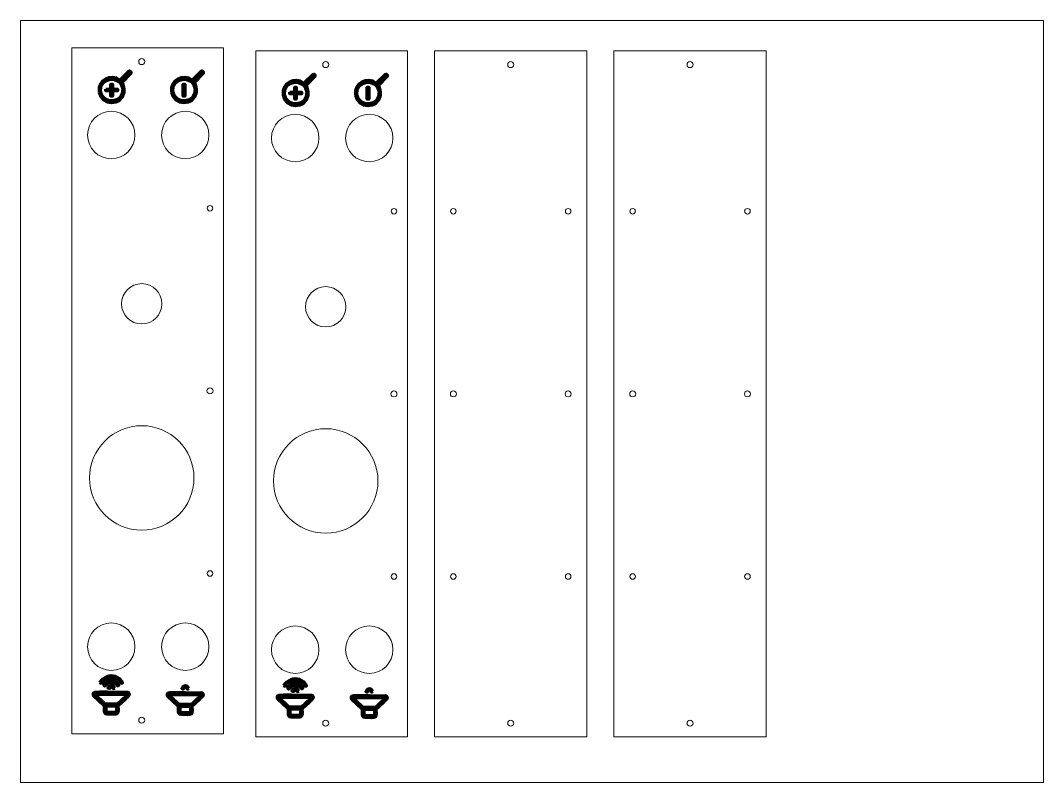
# Model space of a CAD drawing. Header units: inches. Extents: x 1.6 to 25.1, y -1.2 to 16.2.
import ezdxf

# ---------------------------------------------------------------- set-up
doc = ezdxf.new("R2010")
doc.units = ezdxf.units.IN
doc.header["$MEASUREMENT"] = 0
for name, color, linetype, lineweight in [('CUT', 7, 'Continuous', 0), ('ETCH', 7, 'Continuous', 0), ('SKIP', 7, 'Continuous', 0)]:
    doc.layers.add(name, color=color, linetype=linetype, lineweight=lineweight)

# ---------------------------------------------------------------- blocks, each defined once
blk = doc.blocks.new('Block_0')
at = {"layer": 'CUT', "color": 1, "lineweight": 9, "true_color": 0xff0000}
for p, q in [((2.763, -0.131), (2.763, 15.619)), ((6.25, 15.619), (2.763, 15.619)), ((6.25, -0.131), (6.25, 15.619)), ((2.763, -0.131), (6.25, -0.131))]:
    blk.add_line(p, q, dxfattribs=at)
for centre, radius in [((4.369, 15.306), 0.069), ((3.669, 13.619), 0.545), ((5.369, 13.619), 0.545), ((5.937, 11.938), 0.064), ((4.369, 9.744), 0.463), ((5.937, 7.744), 0.069), ((4.369, 5.744), 1.2), ((5.937, 3.55), 0.064), ((3.669, 1.869), 0.545), ((5.369, 1.869), 0.545), ((4.369, 0.182), 0.069)]:
    blk.add_circle(centre, radius, dxfattribs=at)
blk = doc.blocks.new('Block_1')
at = {"layer": 'CUT', "color": 1, "lineweight": 9, "true_color": 0xff0000}
for p, q in [((6.989, -0.2), (6.989, 15.55)), ((10.476, 15.55), (6.989, 15.55)), ((10.476, -0.2), (10.476, 15.55)), ((6.989, -0.2), (10.476, -0.2))]:
    blk.add_line(p, q, dxfattribs=at)
for centre, radius in [((8.595, 15.237), 0.069), ((7.895, 13.55), 0.545), ((9.595, 13.55), 0.545), ((10.163, 11.869), 0.064), ((8.595, 9.675), 0.463), ((10.163, 7.675), 0.069), ((8.595, 5.675), 1.2), ((10.163, 3.481), 0.064), ((7.895, 1.8), 0.545), ((9.595, 1.8), 0.545), ((8.595, 0.113), 0.069)]:
    blk.add_circle(centre, radius, dxfattribs=at)
blk = doc.blocks.new('Block_2')
at = {"layer": 'CUT', "color": 1, "lineweight": 9, "true_color": 0xff0000}
for p, q in [((14.595, 15.55), (11.095, 15.55)), ((11.095, 15.55), (11.095, -0.2)), ((14.595, -0.2), (14.595, 15.55)), ((14.595, -0.2), (11.095, -0.2))]:
    blk.add_line(p, q, dxfattribs=at)
for centre, radius in [((12.845, 15.237), 0.069), ((11.527, 11.869), 0.064), ((14.163, 11.869), 0.064), ((11.527, 7.675), 0.069), ((14.163, 7.675), 0.069), ((11.527, 3.481), 0.064), ((14.163, 3.481), 0.064), ((12.845, 0.113), 0.069)]:
    blk.add_circle(centre, radius, dxfattribs=at)
blk = doc.blocks.new('Block_3')
at = {"layer": 'CUT', "color": 1, "lineweight": 9, "true_color": 0xff0000}
for p, q in [((18.714, 15.55), (15.214, 15.55)), ((15.214, 15.55), (15.214, -0.2)), ((18.714, -0.2), (18.714, 15.55)), ((18.714, -0.2), (15.214, -0.2))]:
    blk.add_line(p, q, dxfattribs=at)
for centre, radius in [((16.964, 15.237), 0.069), ((15.646, 11.869), 0.064), ((18.282, 11.869), 0.064), ((15.646, 7.675), 0.069), ((18.282, 7.675), 0.069), ((15.646, 3.481), 0.064), ((18.282, 3.481), 0.064), ((16.964, 0.113), 0.069)]:
    blk.add_circle(centre, radius, dxfattribs=at)
blk = doc.blocks.new('Block_5')
at = {"layer": 'ETCH', "color": 5, "lineweight": 140, "true_color": 0x0000ff}
blk.add_lwpolyline([(3.541, 14.669), (3.661, 14.669), (3.661, 14.788), (3.695, 14.788), (3.695, 14.669), (3.814, 14.669), (3.814, 14.634), (3.695, 14.634), (3.695, 14.515), (3.661, 14.515), (3.661, 14.634), (3.541, 14.634)], close=True, dxfattribs=at)
at = {"layer": 'ETCH', "color": 5, "lineweight": 158, "true_color": 0x0000ff}
for points, knots in [([(3.391, 14.607), (3.354, 14.875), (3.658, 15.041), (3.868, 14.874), (3.868, 14.874), (4.078, 15.082), (4.078, 15.082), (4.103, 15.095), (4.144, 15.055), (4.121, 15.03), (4.121, 15.03), (3.917, 14.824), (3.917, 14.824), (3.954, 14.747), (3.977, 14.688), (3.963, 14.6), (3.913, 14.284), (3.434, 14.287), (3.391, 14.607)], [0, 0, 0, 0, 1, 1, 1, 2, 2, 2, 3, 3, 3, 4, 4, 4, 5, 5, 5, 6, 6, 6, 6]), ([(3.425, 14.615), (3.467, 14.293), (3.967, 14.345), (3.932, 14.68), (3.898, 15.012), (3.379, 14.961), (3.425, 14.615)], [0, 0, 0, 0, 1, 1, 1, 2, 2, 2, 2])]:
    blk.add_open_spline(points, degree=3, knots=knots, dxfattribs=at)
at = {"layer": 'ETCH', "color": 5, "lineweight": 35, "true_color": 0x0000ff}
for points, knots in [([(3.425, 14.615), (3.379, 14.961), (3.898, 15.012), (3.932, 14.68), (3.967, 14.345), (3.467, 14.293), (3.425, 14.615)], [0, 0, 0, 0, 1, 1, 1, 2, 2, 2, 2]), ([(3.541, 14.669), (3.541, 14.669), (3.541, 14.634), (3.541, 14.634), (3.541, 14.634), (3.661, 14.634), (3.661, 14.634), (3.661, 14.634), (3.661, 14.515), (3.661, 14.515), (3.661, 14.515), (3.695, 14.515), (3.695, 14.515), (3.695, 14.515), (3.695, 14.634), (3.695, 14.634), (3.695, 14.634), (3.814, 14.634), (3.814, 14.634), (3.814, 14.634), (3.814, 14.669), (3.814, 14.669), (3.814, 14.669), (3.695, 14.669), (3.695, 14.669), (3.695, 14.669), (3.695, 14.788), (3.695, 14.788), (3.695, 14.788), (3.661, 14.788), (3.661, 14.788), (3.661, 14.788), (3.661, 14.669), (3.661, 14.669), (3.661, 14.669), (3.541, 14.669), (3.541, 14.669)], [0, 0, 0, 0, 1, 1, 1, 2, 2, 2, 3, 3, 3, 4, 4, 4, 5, 5, 5, 6, 6, 6, 7, 7, 7, 8, 8, 8, 9, 9, 9, 10, 10, 10, 11, 11, 11, 12, 12, 12, 12])]:
    blk.add_open_spline(points, degree=3, knots=knots, dxfattribs=at)
blk = doc.blocks.new('Block_6')
at = {"layer": 'ETCH', "color": 5, "lineweight": 106, "true_color": 0x0000ff}
for points, knots in [([(4.964, 0.796), (4.974, 0.806), (4.997, 0.806), (5.011, 0.808), (5.242, 0.827), (5.501, 0.792), (5.735, 0.807), (5.766, 0.808), (5.789, 0.79), (5.785, 0.758), (5.781, 0.724), (5.574, 0.555), (5.536, 0.518), (5.514, 0.451), (5.572, 0.33), (5.473, 0.318), (5.436, 0.314), (5.252, 0.314), (5.229, 0.328), (5.183, 0.357), (5.219, 0.47), (5.201, 0.518), (5.201, 0.518), (4.961, 0.739), (4.961, 0.739), (4.947, 0.752), (4.952, 0.784), (4.964, 0.796)], [0, 0, 0, 0, 1, 1, 1, 2, 2, 2, 3, 3, 3, 4, 4, 4, 5, 5, 5, 6, 6, 6, 7, 7, 7, 8, 8, 8, 9, 9, 9, 9]), ([(4.989, 0.771), (4.984, 0.754), (4.995, 0.754), (5.004, 0.746), (5.078, 0.678), (5.152, 0.611), (5.224, 0.54), (5.224, 0.54), (5.519, 0.544), (5.519, 0.544), (5.588, 0.614), (5.661, 0.679), (5.734, 0.746), (5.742, 0.754), (5.753, 0.754), (5.749, 0.771), (5.749, 0.771), (4.989, 0.771), (4.989, 0.771)], [0, 0, 0, 0, 1, 1, 1, 2, 2, 2, 3, 3, 3, 4, 4, 4, 5, 5, 5, 6, 6, 6, 6]), ([(4.989, 0.771), (4.989, 0.771), (5.749, 0.771), (5.749, 0.771), (5.753, 0.754), (5.742, 0.754), (5.734, 0.746), (5.661, 0.679), (5.588, 0.614), (5.519, 0.544), (5.519, 0.544), (5.224, 0.54), (5.224, 0.54), (5.152, 0.611), (5.078, 0.678), (5.004, 0.746), (4.995, 0.754), (4.984, 0.754), (4.989, 0.771)], [0, 0, 0, 0, 1, 1, 1, 2, 2, 2, 3, 3, 3, 4, 4, 4, 5, 5, 5, 6, 6, 6, 6]), ([(5.242, 0.5), (5.242, 0.5), (5.242, 0.368), (5.242, 0.368), (5.248, 0.359), (5.254, 0.357), (5.265, 0.355), (5.297, 0.349), (5.428, 0.35), (5.464, 0.354), (5.477, 0.356), (5.487, 0.355), (5.495, 0.368), (5.495, 0.368), (5.495, 0.5), (5.495, 0.5), (5.495, 0.5), (5.242, 0.5), (5.242, 0.5)], [0, 0, 0, 0, 1, 1, 1, 2, 2, 2, 3, 3, 3, 4, 4, 4, 5, 5, 5, 6, 6, 6, 6]), ([(5.242, 0.5), (5.242, 0.5), (5.495, 0.5), (5.495, 0.5), (5.495, 0.5), (5.495, 0.368), (5.495, 0.368), (5.487, 0.355), (5.477, 0.356), (5.464, 0.354), (5.428, 0.35), (5.297, 0.349), (5.265, 0.355), (5.254, 0.357), (5.248, 0.359), (5.242, 0.368), (5.242, 0.368), (5.242, 0.5), (5.242, 0.5)], [0, 0, 0, 0, 1, 1, 1, 2, 2, 2, 3, 3, 3, 4, 4, 4, 5, 5, 5, 6, 6, 6, 6])]:
    blk.add_open_spline(points, degree=3, knots=knots, dxfattribs=at)
blk = doc.blocks.new('Block_8')
at = {"layer": 'ETCH', "color": 5, "lineweight": 106, "true_color": 0x0000ff}
for points, knots in [([(3.406, 1.047), (3.406, 1.058), (3.462, 1.114), (3.474, 1.125), (3.587, 1.221), (3.744, 1.223), (3.859, 1.129), (3.878, 1.114), (3.974, 1.012), (3.9, 1.035), (3.895, 1.037), (3.864, 1.081), (3.85, 1.093), (3.748, 1.183), (3.59, 1.183), (3.488, 1.093), (3.474, 1.081), (3.443, 1.037), (3.437, 1.035), (3.425, 1.031), (3.407, 1.039), (3.406, 1.047)], [0, 0, 0, 0, 1, 1, 1, 2, 2, 2, 3, 3, 3, 4, 4, 4, 5, 5, 5, 6, 6, 6, 7, 7, 7, 7]), ([(3.527, 1.031), (3.619, 1.122), (3.783, 1.101), (3.841, 0.984), (3.807, 0.946), (3.794, 1.004), (3.757, 1.027), (3.7, 1.061), (3.638, 1.061), (3.581, 1.027), (3.555, 1.012), (3.531, 0.963), (3.51, 0.971), (3.482, 0.981), (3.515, 1.018), (3.527, 1.031)], [0, 0, 0, 0, 1, 1, 1, 2, 2, 2, 3, 3, 3, 4, 4, 4, 5, 5, 5, 5]), ([(3.75, 0.916), (3.75, 0.916), (3.72, 0.907), (3.72, 0.907), (3.694, 0.956), (3.644, 0.956), (3.618, 0.907), (3.618, 0.907), (3.587, 0.921), (3.587, 0.921), (3.609, 1.001), (3.736, 0.999), (3.75, 0.916)], [0, 0, 0, 0, 1, 1, 1, 2, 2, 2, 3, 3, 3, 4, 4, 4, 4])]:
    blk.add_open_spline(points, degree=3, knots=knots, dxfattribs=at)
blk = doc.blocks.new('Block_9')
at = {"layer": 'ETCH', "color": 5, "lineweight": 106, "true_color": 0x0000ff}
for points, knots in [([(3.264, 0.806), (3.274, 0.816), (3.297, 0.817), (3.311, 0.818), (3.542, 0.838), (3.801, 0.802), (4.035, 0.818), (4.066, 0.818), (4.089, 0.801), (4.085, 0.768), (4.081, 0.734), (3.874, 0.565), (3.836, 0.528), (3.814, 0.461), (3.872, 0.34), (3.773, 0.329), (3.736, 0.324), (3.552, 0.324), (3.529, 0.339), (3.483, 0.368), (3.519, 0.48), (3.501, 0.528), (3.501, 0.528), (3.261, 0.749), (3.261, 0.749), (3.247, 0.763), (3.252, 0.794), (3.264, 0.806)], [0, 0, 0, 0, 1, 1, 1, 2, 2, 2, 3, 3, 3, 4, 4, 4, 5, 5, 5, 6, 6, 6, 7, 7, 7, 8, 8, 8, 9, 9, 9, 9]), ([(3.289, 0.781), (3.284, 0.764), (3.295, 0.764), (3.304, 0.756), (3.378, 0.688), (3.452, 0.621), (3.524, 0.551), (3.524, 0.551), (3.819, 0.555), (3.819, 0.555), (3.888, 0.624), (3.961, 0.69), (4.034, 0.756), (4.042, 0.764), (4.053, 0.764), (4.049, 0.781), (4.049, 0.781), (3.289, 0.781), (3.289, 0.781)], [0, 0, 0, 0, 1, 1, 1, 2, 2, 2, 3, 3, 3, 4, 4, 4, 5, 5, 5, 6, 6, 6, 6]), ([(3.289, 0.781), (3.289, 0.781), (4.049, 0.781), (4.049, 0.781), (4.053, 0.764), (4.042, 0.764), (4.034, 0.756), (3.961, 0.69), (3.888, 0.624), (3.819, 0.555), (3.819, 0.555), (3.524, 0.551), (3.524, 0.551), (3.452, 0.621), (3.378, 0.688), (3.304, 0.756), (3.295, 0.764), (3.284, 0.764), (3.289, 0.781)], [0, 0, 0, 0, 1, 1, 1, 2, 2, 2, 3, 3, 3, 4, 4, 4, 5, 5, 5, 6, 6, 6, 6]), ([(3.542, 0.51), (3.542, 0.51), (3.542, 0.379), (3.542, 0.379), (3.548, 0.37), (3.554, 0.367), (3.565, 0.365), (3.597, 0.359), (3.728, 0.36), (3.764, 0.364), (3.777, 0.366), (3.787, 0.366), (3.795, 0.379), (3.795, 0.379), (3.795, 0.51), (3.795, 0.51), (3.795, 0.51), (3.542, 0.51), (3.542, 0.51)], [0, 0, 0, 0, 1, 1, 1, 2, 2, 2, 3, 3, 3, 4, 4, 4, 5, 5, 5, 6, 6, 6, 6]), ([(3.542, 0.51), (3.542, 0.51), (3.795, 0.51), (3.795, 0.51), (3.795, 0.51), (3.795, 0.379), (3.795, 0.379), (3.787, 0.366), (3.777, 0.366), (3.764, 0.364), (3.728, 0.36), (3.597, 0.359), (3.565, 0.365), (3.554, 0.367), (3.548, 0.37), (3.542, 0.379), (3.542, 0.379), (3.542, 0.51), (3.542, 0.51)], [0, 0, 0, 0, 1, 1, 1, 2, 2, 2, 3, 3, 3, 4, 4, 4, 5, 5, 5, 6, 6, 6, 6])]:
    blk.add_open_spline(points, degree=3, knots=knots, dxfattribs=at)
blk = doc.blocks.new('Block_7')
at = {"layer": 'ETCH'}
for name in ['Block_8', 'Block_9']:
    blk.add_blockref(name, (0, 0), dxfattribs=at)
blk = doc.blocks.new('Block_4')
at = {"layer": 'ETCH', "color": 5, "lineweight": 140, "true_color": 0x0000ff}
blk.add_lwpolyline([(5.323, 14.669), (5.323, 14.669), (5.323, 14.788), (5.357, 14.788), (5.357, 14.669), (5.357, 14.669), (5.357, 14.634), (5.357, 14.634), (5.357, 14.515), (5.323, 14.515), (5.323, 14.634), (5.323, 14.634)], close=True, dxfattribs=at)
at = {"layer": 'ETCH', "color": 5, "lineweight": 158, "true_color": 0x0000ff}
for points, knots in [([(5.053, 14.607), (5.017, 14.875), (5.32, 15.041), (5.53, 14.874), (5.53, 14.874), (5.74, 15.082), (5.74, 15.082), (5.766, 15.095), (5.806, 15.055), (5.783, 15.03), (5.783, 15.03), (5.579, 14.824), (5.579, 14.824), (5.617, 14.747), (5.64, 14.688), (5.626, 14.6), (5.575, 14.284), (5.096, 14.287), (5.053, 14.607)], [0, 0, 0, 0, 1, 1, 1, 2, 2, 2, 3, 3, 3, 4, 4, 4, 5, 5, 5, 6, 6, 6, 6]), ([(5.087, 14.615), (5.129, 14.293), (5.629, 14.345), (5.594, 14.68), (5.56, 15.012), (5.042, 14.961), (5.087, 14.615)], [0, 0, 0, 0, 1, 1, 1, 2, 2, 2, 2])]:
    blk.add_open_spline(points, degree=3, knots=knots, dxfattribs=at)
at = {"layer": 'ETCH', "color": 5, "lineweight": 106, "true_color": 0x0000ff}
blk.add_open_spline([(5.45, 0.906), (5.45, 0.906), (5.42, 0.896), (5.42, 0.896), (5.394, 0.946), (5.344, 0.946), (5.318, 0.896), (5.318, 0.896), (5.287, 0.911), (5.287, 0.911), (5.309, 0.991), (5.436, 0.988), (5.45, 0.906)], degree=3, knots=[0, 0, 0, 0, 1, 1, 1, 2, 2, 2, 3, 3, 3, 4, 4, 4, 4], dxfattribs=at)
at = {"layer": 'ETCH'}
for name in ['Block_5', 'Block_7', 'Block_6']:
    blk.add_blockref(name, (0, 0), dxfattribs=at)
blk = doc.blocks.new('Block_11')
at = {"layer": 'ETCH', "color": 5, "lineweight": 140, "true_color": 0x0000ff}
blk.add_lwpolyline([(7.767, 14.6), (7.886, 14.6), (7.886, 14.719), (7.92, 14.719), (7.92, 14.6), (8.04, 14.6), (8.04, 14.565), (7.92, 14.565), (7.92, 14.446), (7.886, 14.446), (7.886, 14.565), (7.767, 14.565)], close=True, dxfattribs=at)
at = {"layer": 'ETCH', "color": 5, "lineweight": 158, "true_color": 0x0000ff}
for points, knots in [([(7.616, 14.538), (7.58, 14.806), (7.884, 14.972), (8.094, 14.805), (8.094, 14.805), (8.304, 15.013), (8.304, 15.013), (8.329, 15.026), (8.369, 14.986), (8.346, 14.961), (8.346, 14.961), (8.143, 14.755), (8.143, 14.755), (8.18, 14.678), (8.203, 14.619), (8.189, 14.531), (8.139, 14.215), (7.66, 14.218), (7.616, 14.538)], [0, 0, 0, 0, 1, 1, 1, 2, 2, 2, 3, 3, 3, 4, 4, 4, 5, 5, 5, 6, 6, 6, 6]), ([(7.65, 14.546), (7.693, 14.224), (8.192, 14.276), (8.158, 14.611), (8.124, 14.943), (7.605, 14.892), (7.65, 14.546)], [0, 0, 0, 0, 1, 1, 1, 2, 2, 2, 2])]:
    blk.add_open_spline(points, degree=3, knots=knots, dxfattribs=at)
at = {"layer": 'ETCH', "color": 5, "lineweight": 35, "true_color": 0x0000ff}
for points, knots in [([(7.65, 14.546), (7.605, 14.892), (8.124, 14.943), (8.158, 14.611), (8.192, 14.276), (7.693, 14.224), (7.65, 14.546)], [0, 0, 0, 0, 1, 1, 1, 2, 2, 2, 2]), ([(7.767, 14.6), (7.767, 14.6), (7.767, 14.565), (7.767, 14.565), (7.767, 14.565), (7.886, 14.565), (7.886, 14.565), (7.886, 14.565), (7.886, 14.446), (7.886, 14.446), (7.886, 14.446), (7.92, 14.446), (7.92, 14.446), (7.92, 14.446), (7.92, 14.565), (7.92, 14.565), (7.92, 14.565), (8.04, 14.565), (8.04, 14.565), (8.04, 14.565), (8.04, 14.6), (8.04, 14.6), (8.04, 14.6), (7.92, 14.6), (7.92, 14.6), (7.92, 14.6), (7.92, 14.719), (7.92, 14.719), (7.92, 14.719), (7.886, 14.719), (7.886, 14.719), (7.886, 14.719), (7.886, 14.6), (7.886, 14.6), (7.886, 14.6), (7.767, 14.6), (7.767, 14.6)], [0, 0, 0, 0, 1, 1, 1, 2, 2, 2, 3, 3, 3, 4, 4, 4, 5, 5, 5, 6, 6, 6, 7, 7, 7, 8, 8, 8, 9, 9, 9, 10, 10, 10, 11, 11, 11, 12, 12, 12, 12])]:
    blk.add_open_spline(points, degree=3, knots=knots, dxfattribs=at)
blk = doc.blocks.new('Block_12')
at = {"layer": 'ETCH', "color": 5, "lineweight": 106, "true_color": 0x0000ff}
for points, knots in [([(9.189, 0.727), (9.199, 0.737), (9.222, 0.737), (9.237, 0.739), (9.468, 0.758), (9.727, 0.723), (9.961, 0.738), (9.992, 0.739), (10.015, 0.721), (10.011, 0.689), (10.007, 0.655), (9.799, 0.486), (9.762, 0.449), (9.74, 0.382), (9.797, 0.261), (9.699, 0.249), (9.662, 0.245), (9.478, 0.245), (9.455, 0.259), (9.409, 0.288), (9.445, 0.401), (9.427, 0.449), (9.427, 0.449), (9.187, 0.67), (9.187, 0.67), (9.173, 0.683), (9.177, 0.715), (9.189, 0.727)], [0, 0, 0, 0, 1, 1, 1, 2, 2, 2, 3, 3, 3, 4, 4, 4, 5, 5, 5, 6, 6, 6, 7, 7, 7, 8, 8, 8, 9, 9, 9, 9]), ([(9.214, 0.702), (9.21, 0.685), (9.221, 0.685), (9.23, 0.677), (9.304, 0.609), (9.378, 0.542), (9.45, 0.471), (9.45, 0.471), (9.744, 0.475), (9.744, 0.475), (9.813, 0.545), (9.887, 0.61), (9.959, 0.677), (9.968, 0.685), (9.979, 0.685), (9.975, 0.702), (9.975, 0.702), (9.214, 0.702), (9.214, 0.702)], [0, 0, 0, 0, 1, 1, 1, 2, 2, 2, 3, 3, 3, 4, 4, 4, 5, 5, 5, 6, 6, 6, 6]), ([(9.214, 0.702), (9.214, 0.702), (9.975, 0.702), (9.975, 0.702), (9.979, 0.685), (9.968, 0.685), (9.959, 0.677), (9.887, 0.61), (9.813, 0.545), (9.744, 0.475), (9.744, 0.475), (9.45, 0.471), (9.45, 0.471), (9.378, 0.542), (9.304, 0.609), (9.23, 0.677), (9.221, 0.685), (9.21, 0.685), (9.214, 0.702)], [0, 0, 0, 0, 1, 1, 1, 2, 2, 2, 3, 3, 3, 4, 4, 4, 5, 5, 5, 6, 6, 6, 6]), ([(9.468, 0.431), (9.468, 0.431), (9.468, 0.299), (9.468, 0.299), (9.473, 0.29), (9.48, 0.288), (9.49, 0.286), (9.523, 0.28), (9.654, 0.281), (9.69, 0.285), (9.703, 0.287), (9.713, 0.286), (9.721, 0.299), (9.721, 0.299), (9.721, 0.431), (9.721, 0.431), (9.721, 0.431), (9.468, 0.431), (9.468, 0.431)], [0, 0, 0, 0, 1, 1, 1, 2, 2, 2, 3, 3, 3, 4, 4, 4, 5, 5, 5, 6, 6, 6, 6]), ([(9.468, 0.431), (9.468, 0.431), (9.721, 0.431), (9.721, 0.431), (9.721, 0.431), (9.721, 0.299), (9.721, 0.299), (9.713, 0.286), (9.703, 0.287), (9.69, 0.285), (9.654, 0.281), (9.523, 0.28), (9.49, 0.286), (9.48, 0.288), (9.473, 0.29), (9.468, 0.299), (9.468, 0.299), (9.468, 0.431), (9.468, 0.431)], [0, 0, 0, 0, 1, 1, 1, 2, 2, 2, 3, 3, 3, 4, 4, 4, 5, 5, 5, 6, 6, 6, 6])]:
    blk.add_open_spline(points, degree=3, knots=knots, dxfattribs=at)
blk = doc.blocks.new('Block_14')
at = {"layer": 'ETCH', "color": 5, "lineweight": 106, "true_color": 0x0000ff}
for points, knots in [([(7.632, 0.978), (7.632, 0.989), (7.687, 1.045), (7.7, 1.056), (7.813, 1.152), (7.969, 1.154), (8.085, 1.06), (8.104, 1.045), (8.199, 0.943), (8.126, 0.966), (8.12, 0.968), (8.089, 1.012), (8.076, 1.024), (7.974, 1.114), (7.815, 1.114), (7.713, 1.024), (7.7, 1.012), (7.668, 0.968), (7.663, 0.966), (7.651, 0.962), (7.633, 0.97), (7.632, 0.978)], [0, 0, 0, 0, 1, 1, 1, 2, 2, 2, 3, 3, 3, 4, 4, 4, 5, 5, 5, 6, 6, 6, 7, 7, 7, 7]), ([(7.753, 0.962), (7.845, 1.053), (8.009, 1.032), (8.066, 0.915), (8.032, 0.877), (8.02, 0.935), (7.982, 0.958), (7.926, 0.992), (7.864, 0.992), (7.807, 0.958), (7.781, 0.943), (7.756, 0.894), (7.736, 0.902), (7.708, 0.912), (7.74, 0.949), (7.753, 0.962)], [0, 0, 0, 0, 1, 1, 1, 2, 2, 2, 3, 3, 3, 4, 4, 4, 5, 5, 5, 5]), ([(7.976, 0.847), (7.976, 0.847), (7.945, 0.838), (7.945, 0.838), (7.92, 0.887), (7.869, 0.887), (7.844, 0.838), (7.844, 0.838), (7.813, 0.852), (7.813, 0.852), (7.835, 0.932), (7.962, 0.93), (7.976, 0.847)], [0, 0, 0, 0, 1, 1, 1, 2, 2, 2, 3, 3, 3, 4, 4, 4, 4])]:
    blk.add_open_spline(points, degree=3, knots=knots, dxfattribs=at)
blk = doc.blocks.new('Block_15')
at = {"layer": 'ETCH', "color": 5, "lineweight": 106, "true_color": 0x0000ff}
for points, knots in [([(7.489, 0.737), (7.499, 0.747), (7.522, 0.748), (7.537, 0.749), (7.768, 0.769), (8.027, 0.733), (8.261, 0.749), (8.292, 0.749), (8.315, 0.732), (8.311, 0.699), (8.307, 0.665), (8.099, 0.496), (8.062, 0.459), (8.04, 0.392), (8.097, 0.271), (7.999, 0.26), (7.962, 0.255), (7.778, 0.255), (7.755, 0.27), (7.709, 0.299), (7.745, 0.411), (7.727, 0.459), (7.727, 0.459), (7.487, 0.68), (7.487, 0.68), (7.473, 0.694), (7.477, 0.725), (7.489, 0.737)], [0, 0, 0, 0, 1, 1, 1, 2, 2, 2, 3, 3, 3, 4, 4, 4, 5, 5, 5, 6, 6, 6, 7, 7, 7, 8, 8, 8, 9, 9, 9, 9]), ([(7.514, 0.712), (7.51, 0.695), (7.521, 0.695), (7.53, 0.687), (7.604, 0.619), (7.678, 0.552), (7.75, 0.482), (7.75, 0.482), (8.044, 0.486), (8.044, 0.486), (8.113, 0.555), (8.187, 0.621), (8.259, 0.687), (8.268, 0.695), (8.279, 0.695), (8.275, 0.712), (8.275, 0.712), (7.514, 0.712), (7.514, 0.712)], [0, 0, 0, 0, 1, 1, 1, 2, 2, 2, 3, 3, 3, 4, 4, 4, 5, 5, 5, 6, 6, 6, 6]), ([(7.514, 0.712), (7.514, 0.712), (8.275, 0.712), (8.275, 0.712), (8.279, 0.695), (8.268, 0.695), (8.259, 0.687), (8.187, 0.621), (8.113, 0.555), (8.044, 0.486), (8.044, 0.486), (7.75, 0.482), (7.75, 0.482), (7.678, 0.552), (7.604, 0.619), (7.53, 0.687), (7.521, 0.695), (7.51, 0.695), (7.514, 0.712)], [0, 0, 0, 0, 1, 1, 1, 2, 2, 2, 3, 3, 3, 4, 4, 4, 5, 5, 5, 6, 6, 6, 6]), ([(7.768, 0.441), (7.768, 0.441), (7.768, 0.31), (7.768, 0.31), (7.773, 0.301), (7.78, 0.298), (7.79, 0.296), (7.823, 0.29), (7.954, 0.291), (7.99, 0.295), (8.003, 0.297), (8.013, 0.297), (8.021, 0.31), (8.021, 0.31), (8.021, 0.441), (8.021, 0.441), (8.021, 0.441), (7.768, 0.441), (7.768, 0.441)], [0, 0, 0, 0, 1, 1, 1, 2, 2, 2, 3, 3, 3, 4, 4, 4, 5, 5, 5, 6, 6, 6, 6]), ([(7.768, 0.441), (7.768, 0.441), (8.021, 0.441), (8.021, 0.441), (8.021, 0.441), (8.021, 0.31), (8.021, 0.31), (8.013, 0.297), (8.003, 0.297), (7.99, 0.295), (7.954, 0.291), (7.823, 0.29), (7.79, 0.296), (7.78, 0.298), (7.773, 0.301), (7.768, 0.31), (7.768, 0.31), (7.768, 0.441), (7.768, 0.441)], [0, 0, 0, 0, 1, 1, 1, 2, 2, 2, 3, 3, 3, 4, 4, 4, 5, 5, 5, 6, 6, 6, 6])]:
    blk.add_open_spline(points, degree=3, knots=knots, dxfattribs=at)
blk = doc.blocks.new('Block_13')
at = {"layer": 'ETCH'}
for name in ['Block_14', 'Block_15']:
    blk.add_blockref(name, (0, 0), dxfattribs=at)
blk = doc.blocks.new('Block_10')
at = {"layer": 'ETCH', "color": 5, "lineweight": 140, "true_color": 0x0000ff}
blk.add_lwpolyline([(9.549, 14.6), (9.549, 14.6), (9.549, 14.719), (9.583, 14.719), (9.583, 14.6), (9.583, 14.6), (9.583, 14.565), (9.583, 14.565), (9.583, 14.446), (9.549, 14.446), (9.549, 14.565), (9.549, 14.565)], close=True, dxfattribs=at)
at = {"layer": 'ETCH', "color": 5, "lineweight": 158, "true_color": 0x0000ff}
for points, knots in [([(9.279, 14.538), (9.242, 14.806), (9.546, 14.972), (9.756, 14.805), (9.756, 14.805), (9.966, 15.013), (9.966, 15.013), (9.991, 15.026), (10.032, 14.986), (10.009, 14.961), (10.009, 14.961), (9.805, 14.755), (9.805, 14.755), (9.843, 14.678), (9.865, 14.619), (9.851, 14.531), (9.801, 14.215), (9.322, 14.218), (9.279, 14.538)], [0, 0, 0, 0, 1, 1, 1, 2, 2, 2, 3, 3, 3, 4, 4, 4, 5, 5, 5, 6, 6, 6, 6]), ([(9.313, 14.546), (9.355, 14.224), (9.855, 14.276), (9.82, 14.611), (9.786, 14.943), (9.268, 14.892), (9.313, 14.546)], [0, 0, 0, 0, 1, 1, 1, 2, 2, 2, 2])]:
    blk.add_open_spline(points, degree=3, knots=knots, dxfattribs=at)
at = {"layer": 'ETCH', "color": 5, "lineweight": 106, "true_color": 0x0000ff}
blk.add_open_spline([(9.676, 0.837), (9.676, 0.837), (9.645, 0.827), (9.645, 0.827), (9.62, 0.877), (9.569, 0.877), (9.544, 0.827), (9.544, 0.827), (9.513, 0.842), (9.513, 0.842), (9.535, 0.922), (9.662, 0.919), (9.676, 0.837)], degree=3, knots=[0, 0, 0, 0, 1, 1, 1, 2, 2, 2, 3, 3, 3, 4, 4, 4, 4], dxfattribs=at)
at = {"layer": 'ETCH'}
for name in ['Block_11', 'Block_13', 'Block_12']:
    blk.add_blockref(name, (0, 0), dxfattribs=at)

msp = doc.modelspace()

# ---------------------------------------------------------------- linework, layer by layer
at = {"layer": 'SKIP', "color": 3, "lineweight": 9, "true_color": 0x00ff00}
msp.add_lwpolyline([(25.083, -1.25), (1.583, -1.25), (1.583, 16.25), (25.083, 16.25)], close=True, dxfattribs=at)

# ---------------------------------------------------------------- block references
at = {"layer": 'CUT'}
for name in ['Block_0', 'Block_1', 'Block_2', 'Block_3']:
    msp.add_blockref(name, (0, 0), dxfattribs=at)
at = {"layer": 'ETCH'}
for name in ['Block_4', 'Block_10']:
    msp.add_blockref(name, (0, 0), dxfattribs=at)

doc.saveas('drawing.dxf')
